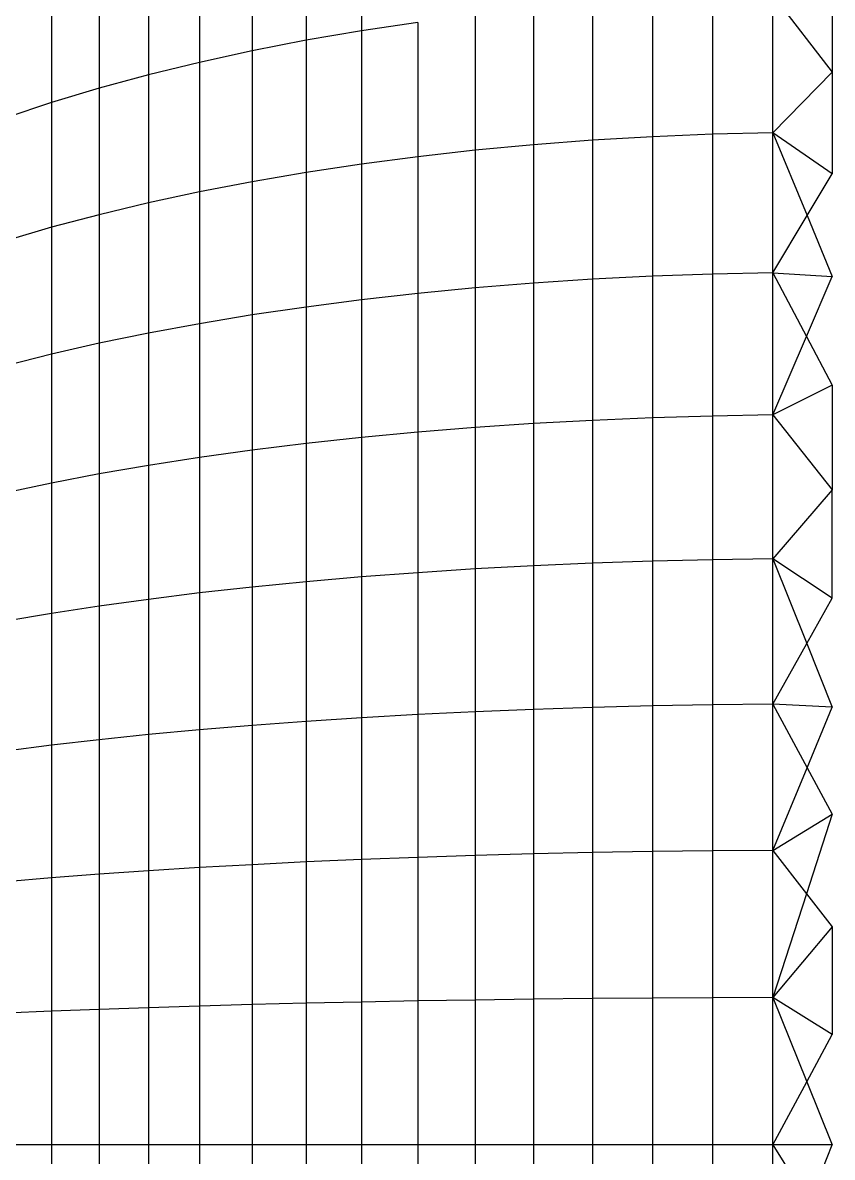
# Model space of a CAD drawing. Header units: inches. Extents: x 17 to 4615, y 5 to 3256.
# Drawn here: x 1647.706 to 1648.432, y 2417.341 to 2418.36 of the extents above; entities that cross this region are included whole.
import ezdxf

# ---------------------------------------------------------------- set-up
doc = ezdxf.new("R2010")
doc.units = ezdxf.units.IN
doc.header["$MEASUREMENT"] = 0

msp = doc.modelspace()

# ---------------------------------------------------------------- linework, layer by layer
for p, q in [((1648.0097, 2418.47), (1648.0097, 2418.3527)), ((1647.96, 2418.4605), (1647.96, 2418.3442)), ((1647.9116, 2418.45), (1647.9116, 2418.3348)), ((1647.8644, 2418.4384), (1647.8644, 2418.3244)), ((1647.8186, 2418.4259), (1647.8186, 2418.3132)), ((1647.7743, 2418.4124), (1647.7743, 2418.3012)), ((1647.7316, 2418.398), (1647.7316, 2418.2883)), ((1648.379, 2418.2611), (1648.379, 2418.3847)), ((1648.379, 2418.3847), (1648.4324, 2418.3155)), ((1648.2173, 2418.377), (1648.2173, 2418.2544)), ((1648.2709, 2418.3806), (1648.2709, 2418.2575)), ((1648.3248, 2418.3831), (1648.3248, 2418.2598)), ((1648.4324, 2418.3809), (1648.4324, 2418.3155)), ((1648.1119, 2418.3668), (1648.1119, 2418.2454)), ((1648.1643, 2418.3724), (1648.1643, 2418.2503)), ((1648.0097, 2418.3527), (1647.96, 2418.3442)), ((1648.0603, 2418.3602), (1648.0097, 2418.3527)), ((1648.0097, 2418.3527), (1648.0097, 2418.233)), ((1648.0603, 2418.3602), (1648.0603, 2418.2396)), ((1647.96, 2418.3442), (1647.9116, 2418.3348)), ((1647.96, 2418.3442), (1647.96, 2418.2255)), ((1647.9116, 2418.3348), (1647.8644, 2418.3244)), ((1647.9116, 2418.3348), (1647.9116, 2418.2172)), ((1647.8644, 2418.3244), (1647.8186, 2418.3132)), ((1647.8644, 2418.3244), (1647.8644, 2418.2081)), ((1647.8186, 2418.3132), (1647.7743, 2418.3012)), ((1647.8186, 2418.3132), (1647.8186, 2418.1982)), ((1648.4324, 2418.3155), (1648.379, 2418.2611)), ((1648.4324, 2418.3155), (1648.4324, 2418.2244)), ((1647.7743, 2418.3012), (1647.7316, 2418.2883)), ((1647.7743, 2418.3012), (1647.7743, 2418.1876)), ((1647.7316, 2418.2883), (1647.6906, 2418.2746)), ((1647.7316, 2418.2883), (1647.7316, 2418.1763)), ((1648.379, 2418.2611), (1648.3248, 2418.2598)), ((1648.379, 2418.1354), (1648.379, 2418.2611)), ((1648.4324, 2418.2244), (1648.379, 2418.2611)), ((1648.379, 2418.2611), (1648.4098, 2418.1868)), ((1648.2173, 2418.2544), (1648.1643, 2418.2503)), ((1648.2709, 2418.2575), (1648.2173, 2418.2544)), ((1648.2173, 2418.2544), (1648.2173, 2418.1296)), ((1648.3248, 2418.2598), (1648.2709, 2418.2575)), ((1648.2709, 2418.2575), (1648.2709, 2418.1323)), ((1648.3248, 2418.2598), (1648.3248, 2418.1342)), ((1648.1119, 2418.2454), (1648.0603, 2418.2396)), ((1648.1643, 2418.2503), (1648.1119, 2418.2454)), ((1648.1119, 2418.2454), (1648.1119, 2418.1219)), ((1648.1643, 2418.2503), (1648.1643, 2418.1261)), ((1648.0097, 2418.233), (1647.96, 2418.2255)), ((1648.0603, 2418.2396), (1648.0097, 2418.233)), ((1648.0097, 2418.233), (1648.0097, 2418.1111)), ((1648.0603, 2418.2396), (1648.0603, 2418.1169)), ((1647.96, 2418.2255), (1647.9116, 2418.2172)), ((1647.96, 2418.2255), (1647.96, 2418.1047)), ((1648.4098, 2418.1868), (1648.4324, 2418.2244)), ((1647.9116, 2418.2172), (1647.8644, 2418.2081)), ((1647.9116, 2418.2172), (1647.9116, 2418.0976)), ((1647.8644, 2418.2081), (1647.8186, 2418.1982)), ((1647.8644, 2418.2081), (1647.8644, 2418.0897)), ((1647.8186, 2418.1982), (1647.7743, 2418.1876)), ((1647.8186, 2418.1982), (1647.8186, 2418.0812)), ((1647.7743, 2418.1876), (1647.7316, 2418.1763)), ((1647.7743, 2418.1876), (1647.7743, 2418.0721)), ((1648.379, 2418.1354), (1648.4098, 2418.1868)), ((1648.4098, 2418.1868), (1648.4324, 2418.1322)), ((1647.7316, 2418.1763), (1647.6906, 2418.1642)), ((1647.7316, 2418.1763), (1647.7316, 2418.0623)), ((1648.2173, 2418.1296), (1648.1643, 2418.1261)), ((1648.2709, 2418.1323), (1648.2173, 2418.1296)), ((1648.2173, 2418.1296), (1648.2173, 2418.0029)), ((1648.3248, 2418.1342), (1648.2709, 2418.1323)), ((1648.2709, 2418.1323), (1648.2709, 2418.0052)), ((1648.379, 2418.1354), (1648.3248, 2418.1342)), ((1648.3248, 2418.1342), (1648.3248, 2418.0068)), ((1648.379, 2418.0078), (1648.379, 2418.1354)), ((1648.379, 2418.1354), (1648.4324, 2418.1322)), ((1648.379, 2418.1354), (1648.4093, 2418.0783)), ((1648.4093, 2418.0783), (1648.4324, 2418.1322)), ((1648.1119, 2418.1219), (1648.0603, 2418.1169)), ((1648.1643, 2418.1261), (1648.1119, 2418.1219)), ((1648.1119, 2418.1219), (1648.1119, 2417.9965)), ((1648.1643, 2418.1261), (1648.1643, 2418)), ((1648.0097, 2418.1111), (1647.96, 2418.1047)), ((1648.0603, 2418.1169), (1648.0097, 2418.1111)), ((1648.0097, 2418.1111), (1648.0097, 2417.9875)), ((1648.0603, 2418.1169), (1648.0603, 2417.9923)), ((1647.96, 2418.1047), (1647.9116, 2418.0976)), ((1647.96, 2418.1047), (1647.96, 2417.9821)), ((1647.8644, 2418.0897), (1647.8186, 2418.0812)), ((1647.9116, 2418.0976), (1647.8644, 2418.0897)), ((1647.8644, 2418.0897), (1647.8644, 2417.9696)), ((1647.9116, 2418.0976), (1647.9116, 2417.9761)), ((1647.8186, 2418.0812), (1647.7743, 2418.0721)), ((1647.8186, 2418.0812), (1647.8186, 2417.9624)), ((1648.379, 2418.0078), (1648.4093, 2418.0783)), ((1648.4093, 2418.0783), (1648.4324, 2418.0345)), ((1647.7743, 2418.0721), (1647.7316, 2418.0623)), ((1647.7743, 2418.0721), (1647.7743, 2417.9548)), ((1647.7316, 2418.0623), (1647.6906, 2418.0519)), ((1647.7316, 2418.0623), (1647.7316, 2417.9466)), ((1648.4324, 2418.0345), (1648.379, 2418.0078)), ((1648.4324, 2418.0345), (1648.4324, 2417.9404)), ((1648.3248, 2418.0068), (1648.2709, 2418.0052)), ((1648.379, 2418.0078), (1648.3248, 2418.0068)), ((1648.3248, 2418.0068), (1648.3248, 2417.8778)), ((1648.379, 2417.8786), (1648.379, 2418.0078)), ((1648.379, 2418.0078), (1648.4324, 2417.9404)), ((1648.1119, 2417.9965), (1648.0603, 2417.9923)), ((1648.1643, 2418), (1648.1119, 2417.9965)), ((1648.1119, 2417.9965), (1648.1119, 2417.8695)), ((1648.2173, 2418.0029), (1648.1643, 2418)), ((1648.1643, 2418), (1648.1643, 2417.8724)), ((1648.2709, 2418.0052), (1648.2173, 2418.0029)), ((1648.2173, 2418.0029), (1648.2173, 2417.8747)), ((1648.2709, 2418.0052), (1648.2709, 2417.8765)), ((1648.0097, 2417.9875), (1647.96, 2417.9821)), ((1648.0603, 2417.9923), (1648.0097, 2417.9875)), ((1648.0097, 2417.9875), (1648.0097, 2417.8623)), ((1648.0603, 2417.9923), (1648.0603, 2417.8661)), ((1647.9116, 2417.9761), (1647.8644, 2417.9696)), ((1647.96, 2417.9821), (1647.9116, 2417.9761)), ((1647.9116, 2417.9761), (1647.9116, 2417.8532)), ((1647.96, 2417.9821), (1647.96, 2417.858)), ((1647.8644, 2417.9696), (1647.8186, 2417.9624)), ((1647.8644, 2417.9696), (1647.8644, 2417.8479)), ((1647.8186, 2417.9624), (1647.7743, 2417.9548)), ((1647.8186, 2417.9624), (1647.8186, 2417.8422)), ((1647.7316, 2417.9466), (1647.6906, 2417.9379)), ((1647.7743, 2417.9548), (1647.7316, 2417.9466)), ((1647.7316, 2417.9466), (1647.7316, 2417.8295)), ((1647.7743, 2417.9548), (1647.7743, 2417.836)), ((1648.4324, 2417.9404), (1648.379, 2417.8786)), ((1648.4324, 2417.8432), (1648.4324, 2417.9404)), ((1648.2173, 2417.8747), (1648.1643, 2417.8724)), ((1648.2709, 2417.8765), (1648.2173, 2417.8747)), ((1648.2173, 2417.8747), (1648.2173, 2417.7452)), ((1648.3248, 2417.8778), (1648.2709, 2417.8765)), ((1648.2709, 2417.8765), (1648.2709, 2417.7466)), ((1648.379, 2417.8786), (1648.3248, 2417.8778)), ((1648.3248, 2417.8778), (1648.3248, 2417.7476)), ((1648.379, 2417.7482), (1648.379, 2417.8786)), ((1648.4324, 2417.8432), (1648.379, 2417.8786)), ((1648.379, 2417.8786), (1648.4096, 2417.8025)), ((1648.0603, 2417.8661), (1648.0097, 2417.8623)), ((1648.1119, 2417.8695), (1648.0603, 2417.8661)), ((1648.0603, 2417.8661), (1648.0603, 2417.7388)), ((1648.1643, 2417.8724), (1648.1119, 2417.8695)), ((1648.1119, 2417.8695), (1648.1119, 2417.7413)), ((1648.1643, 2417.8724), (1648.1643, 2417.7434)), ((1647.96, 2417.858), (1647.9116, 2417.8532)), ((1648.0097, 2417.8623), (1647.96, 2417.858)), ((1647.96, 2417.858), (1647.96, 2417.7326)), ((1648.0097, 2417.8623), (1648.0097, 2417.7359)), ((1647.8644, 2417.8479), (1647.8186, 2417.8422)), ((1647.9116, 2417.8532), (1647.8644, 2417.8479)), ((1647.8644, 2417.8479), (1647.8644, 2417.7251)), ((1647.9116, 2417.8532), (1647.9116, 2417.729)), ((1647.7743, 2417.836), (1647.7316, 2417.8295)), ((1647.8186, 2417.8422), (1647.7743, 2417.836)), ((1647.7743, 2417.836), (1647.7743, 2417.7161)), ((1647.8186, 2417.8422), (1647.8186, 2417.7208)), ((1648.4096, 2417.8025), (1648.4324, 2417.8432)), ((1647.7316, 2417.8295), (1647.6906, 2417.8225)), ((1647.7316, 2417.8295), (1647.7316, 2417.7112)), ((1648.379, 2417.7482), (1648.4096, 2417.8025)), ((1648.4096, 2417.8025), (1648.4324, 2417.7453)), ((1648.1643, 2417.7434), (1648.1119, 2417.7413)), ((1648.2173, 2417.7452), (1648.1643, 2417.7434)), ((1648.1643, 2417.7434), (1648.1643, 2417.6136)), ((1648.2709, 2417.7466), (1648.2173, 2417.7452)), ((1648.2173, 2417.7452), (1648.2173, 2417.6148)), ((1648.3248, 2417.7476), (1648.2709, 2417.7466)), ((1648.2709, 2417.7466), (1648.2709, 2417.6157)), ((1648.379, 2417.7482), (1648.3248, 2417.7476)), ((1648.3248, 2417.7476), (1648.3248, 2417.6163)), ((1648.379, 2417.6167), (1648.379, 2417.7482)), ((1648.4324, 2417.7453), (1648.379, 2417.7482)), ((1648.379, 2417.7482), (1648.4099, 2417.691)), ((1648.4099, 2417.691), (1648.4324, 2417.7453)), ((1647.96, 2417.7326), (1647.9116, 2417.729)), ((1648.0097, 2417.7359), (1647.96, 2417.7326)), ((1647.96, 2417.7326), (1647.96, 2417.6064)), ((1648.0603, 2417.7388), (1648.0097, 2417.7359)), ((1648.0097, 2417.7359), (1648.0097, 2417.6085)), ((1648.1119, 2417.7413), (1648.0603, 2417.7388)), ((1648.0603, 2417.7388), (1648.0603, 2417.6105)), ((1648.1119, 2417.7413), (1648.1119, 2417.6122)), ((1647.8644, 2417.7251), (1647.8186, 2417.7208)), ((1647.9116, 2417.729), (1647.8644, 2417.7251)), ((1647.8644, 2417.7251), (1647.8644, 2417.6013)), ((1647.9116, 2417.729), (1647.9116, 2417.6039)), ((1647.7316, 2417.7112), (1647.6906, 2417.7059)), ((1647.7743, 2417.7161), (1647.7316, 2417.7112)), ((1647.7316, 2417.7112), (1647.7316, 2417.592)), ((1647.8186, 2417.7208), (1647.7743, 2417.7161)), ((1647.7743, 2417.7161), (1647.7743, 2417.5953)), ((1647.8186, 2417.7208), (1647.8186, 2417.5984)), ((1648.379, 2417.6167), (1648.4099, 2417.691)), ((1648.4099, 2417.691), (1648.4324, 2417.6493)), ((1648.379, 2417.6167), (1648.4324, 2417.6493)), ((1648.4324, 2417.6493), (1648.4093, 2417.5779)), ((1648.0603, 2417.6105), (1648.0097, 2417.6085)), ((1648.1119, 2417.6122), (1648.0603, 2417.6105)), ((1648.0603, 2417.6105), (1648.0603, 2417.4816)), ((1648.1643, 2417.6136), (1648.1119, 2417.6122)), ((1648.1119, 2417.6122), (1648.1119, 2417.4824)), ((1648.2173, 2417.6148), (1648.1643, 2417.6136)), ((1648.1643, 2417.6136), (1648.1643, 2417.4831)), ((1648.2709, 2417.6157), (1648.2173, 2417.6148)), ((1648.2173, 2417.6148), (1648.2173, 2417.4837)), ((1648.3248, 2417.6163), (1648.2709, 2417.6157)), ((1648.2709, 2417.6157), (1648.2709, 2417.4842)), ((1648.379, 2417.6167), (1648.3248, 2417.6163)), ((1648.3248, 2417.6163), (1648.3248, 2417.4845)), ((1648.379, 2417.4847), (1648.379, 2417.6167)), ((1648.379, 2417.6167), (1648.4093, 2417.5779)), ((1647.8644, 2417.6013), (1647.8186, 2417.5984)), ((1647.9116, 2417.6039), (1647.8644, 2417.6013)), ((1647.8644, 2417.6013), (1647.8644, 2417.477)), ((1647.96, 2417.6064), (1647.9116, 2417.6039)), ((1647.9116, 2417.6039), (1647.9116, 2417.4783)), ((1648.0097, 2417.6085), (1647.96, 2417.6064)), ((1647.96, 2417.6064), (1647.96, 2417.4795)), ((1648.0097, 2417.6085), (1648.0097, 2417.4806)), ((1647.7316, 2417.592), (1647.6906, 2417.5885)), ((1647.7743, 2417.5953), (1647.7316, 2417.592)), ((1647.7316, 2417.592), (1647.7316, 2417.4723)), ((1647.8186, 2417.5984), (1647.7743, 2417.5953)), ((1647.7743, 2417.5953), (1647.7743, 2417.474)), ((1647.8186, 2417.5984), (1647.8186, 2417.4755)), ((1648.4093, 2417.5779), (1648.379, 2417.4847)), ((1648.4093, 2417.5779), (1648.4324, 2417.5482)), ((1648.4324, 2417.5482), (1648.379, 2417.4847)), ((1648.4324, 2417.5482), (1648.4324, 2417.4515)), ((1647.8644, 2417.477), (1647.8186, 2417.4755)), ((1647.9116, 2417.4783), (1647.8644, 2417.477)), ((1647.8644, 2417.477), (1647.8644, 2417.3523)), ((1647.96, 2417.4795), (1647.9116, 2417.4783)), ((1647.9116, 2417.4783), (1647.9116, 2417.3523)), ((1648.0097, 2417.4806), (1647.96, 2417.4795)), ((1647.96, 2417.4795), (1647.96, 2417.3523)), ((1648.0603, 2417.4816), (1648.0097, 2417.4806)), ((1648.0097, 2417.4806), (1648.0097, 2417.3523)), ((1648.1119, 2417.4824), (1648.0603, 2417.4816)), ((1648.0603, 2417.4816), (1648.0603, 2417.3523)), ((1648.1643, 2417.4831), (1648.1119, 2417.4824)), ((1648.1119, 2417.4824), (1648.1119, 2417.3523)), ((1648.2173, 2417.4837), (1648.1643, 2417.4831)), ((1648.1643, 2417.4831), (1648.1643, 2417.3523)), ((1648.2709, 2417.4842), (1648.2173, 2417.4837)), ((1648.2173, 2417.4837), (1648.2173, 2417.3523)), ((1648.3248, 2417.4845), (1648.2709, 2417.4842)), ((1648.2709, 2417.4842), (1648.2709, 2417.3523)), ((1648.379, 2417.4847), (1648.3248, 2417.4845)), ((1648.3248, 2417.4845), (1648.3248, 2417.3523)), ((1648.379, 2417.3523), (1648.379, 2417.4847)), ((1648.4324, 2417.4515), (1648.379, 2417.4847)), ((1648.379, 2417.4847), (1648.4096, 2417.409)), ((1647.7316, 2417.4723), (1647.6906, 2417.4706)), ((1647.7743, 2417.474), (1647.7316, 2417.4723)), ((1647.7316, 2417.4723), (1647.7316, 2417.3523)), ((1647.8186, 2417.4755), (1647.7743, 2417.474)), ((1647.7743, 2417.474), (1647.7743, 2417.3523)), ((1647.8186, 2417.4755), (1647.8186, 2417.3523)), ((1648.4096, 2417.409), (1648.4324, 2417.4515)), ((1648.379, 2417.3523), (1648.4096, 2417.409)), ((1648.4096, 2417.409), (1648.4324, 2417.3523)), ((1647.7316, 2417.3523), (1647.6906, 2417.3523)), ((1647.7316, 2417.3523), (1647.7316, 2417.2323)), ((1647.7743, 2417.3523), (1647.7316, 2417.3523)), ((1647.7743, 2417.3523), (1647.7743, 2417.2307)), ((1647.8186, 2417.3523), (1647.7743, 2417.3523)), ((1647.8186, 2417.3523), (1647.8186, 2417.2291)), ((1647.8644, 2417.3523), (1647.8186, 2417.3523)), ((1647.8644, 2417.3523), (1647.8644, 2417.2277)), ((1647.9116, 2417.3523), (1647.8644, 2417.3523)), ((1647.9116, 2417.3523), (1647.9116, 2417.2263)), ((1647.96, 2417.3523), (1647.9116, 2417.3523)), ((1647.96, 2417.3523), (1647.96, 2417.2251)), ((1648.0097, 2417.3523), (1647.96, 2417.3523)), ((1648.0097, 2417.3523), (1648.0097, 2417.224)), ((1648.0603, 2417.3523), (1648.0097, 2417.3523)), ((1648.0603, 2417.3523), (1648.0603, 2417.2231)), ((1648.1119, 2417.3523), (1648.0603, 2417.3523)), ((1648.1119, 2417.3523), (1648.1119, 2417.2222)), ((1648.1643, 2417.3523), (1648.1119, 2417.3523)), ((1648.1643, 2417.3523), (1648.1643, 2417.2215)), ((1648.2173, 2417.3523), (1648.1643, 2417.3523)), ((1648.2173, 2417.3523), (1648.2173, 2417.2209)), ((1648.2709, 2417.3523), (1648.2173, 2417.3523)), ((1648.2709, 2417.3523), (1648.2709, 2417.2205)), ((1648.3248, 2417.3523), (1648.2709, 2417.3523)), ((1648.3248, 2417.3523), (1648.3248, 2417.2201)), ((1648.379, 2417.3523), (1648.3248, 2417.3523)), ((1648.379, 2417.2199), (1648.379, 2417.3523)), ((1648.4324, 2417.3523), (1648.379, 2417.3523)), ((1648.379, 2417.3523), (1648.4115, 2417.3004)), ((1648.4115, 2417.3004), (1648.4324, 2417.3523))]:
    msp.add_line(p, q)

doc.saveas('drawing.dxf')
